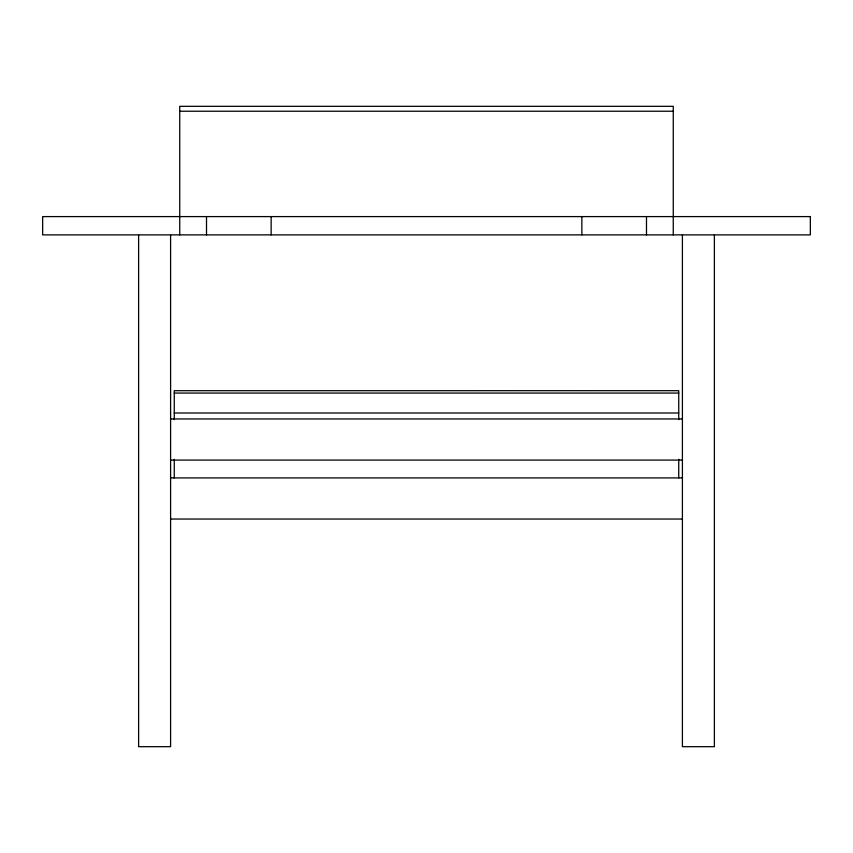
<?xml version="1.0" encoding="UTF-8"?>
<svg xmlns="http://www.w3.org/2000/svg" width="853" height="853" viewBox="0 0 853 853"><rect width="100%" height="100%" fill="white"/><g stroke="black" fill="none" stroke-linecap="round" stroke-linejoin="round"><path stroke-width="1.28" d="M179.738 111.231L673.262 111.231M174.257 393.062L678.743 393.062M174.257 413.001L678.743 413.001M170.6 418.962L682.4 418.962M170.6 460.087L682.4 460.087M170.6 477.915L682.4 477.915M170.6 519.04L682.4 519.04M714.387 234.884L714.387 746.684L682.4 746.684L682.4 234.884M678.743 419.591L678.743 390.685L174.257 390.706L174.257 419.591M678.743 459.266L678.743 477.936M673.262 234.884L673.262 106.316L179.738 106.316L179.738 234.884M646.489 216.598L646.489 234.884M581.863 216.598L581.863 234.884M271.137 216.598L271.137 234.884M206.511 216.598L206.511 234.884M174.257 459.266L174.257 477.936M170.6 234.884L170.6 746.684L138.612 746.684L138.612 234.884M810.35 216.598L42.65 216.598L42.65 234.884L810.35 234.884L810.35 216.598"/></g></svg>
